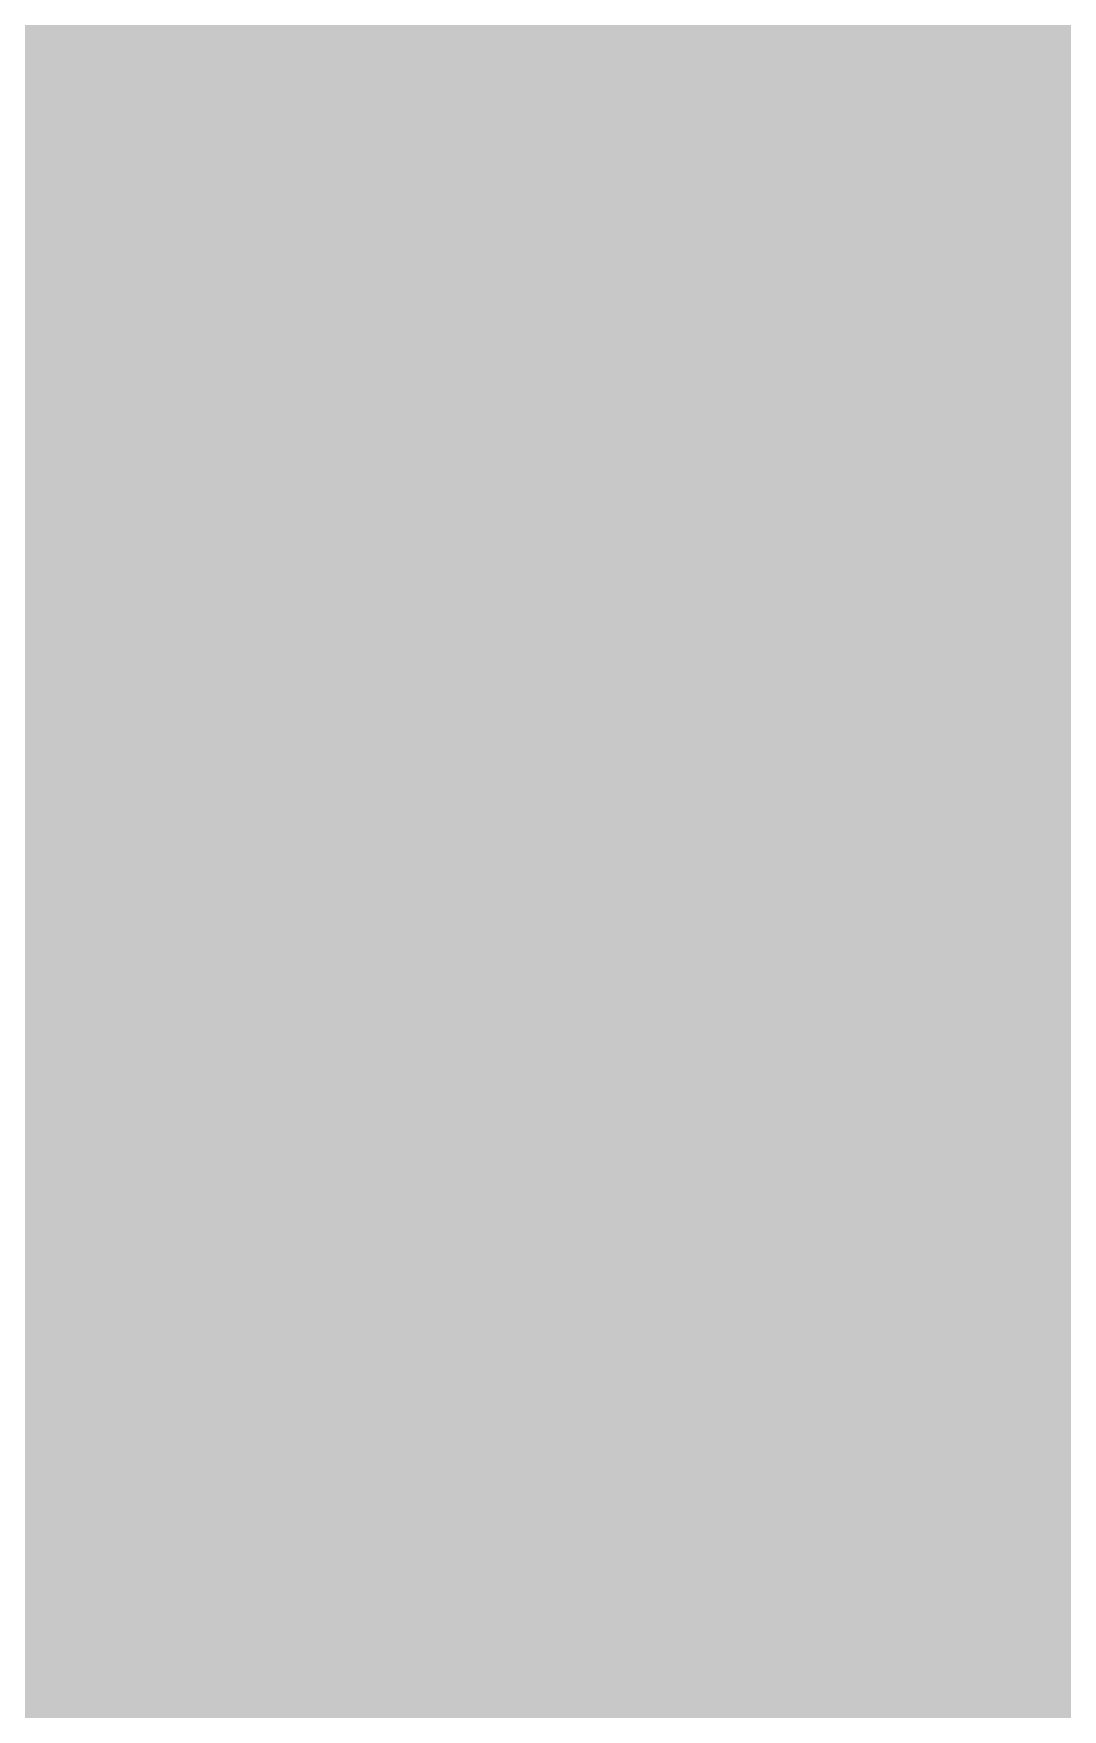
# Model space of a CAD drawing. Header units: millimetres. Extents: x 0 to 318, y 0 to 212.
# Drawn here: x 100.89 to 116.99, y 52.48 to 78.69 of the extents above; entities that cross this region are included whole.
import ezdxf

# ---------------------------------------------------------------- set-up
doc = ezdxf.new("R2010")
doc.units = ezdxf.units.MM

msp = doc.modelspace()

# ---------------------------------------------------------------- hatches: boundary and pattern name
for color, points in [(254, [(14.1633, 0.0536), (13.9878, 0.0533), (13.8125, 0.0559), (13.6373, 0.061), (13.462, 0.0686), (13.2893, 0.0787), (13.114, 0.0914), (12.9413, 0.1041), (12.7686, 0.1219), (12.5959, 0.1397), (12.4231, 0.16), (12.2504, 0.1829), (12.0777, 0.2057), (11.9075, 0.2337), (11.7373, 0.2616), (11.5672, 0.2921), (11.397, 0.3251), (11.2268, 0.3607), (11.0592, 0.3988), (10.8915, 0.4369), (10.7239, 0.4775), (10.5562, 0.5207), (10.3886, 0.5664), (10.2235, 0.6121), (10.0584, 0.6629), (9.8933, 0.7137), (9.7307, 0.7671), (9.5682, 0.8204), (9.4056, 0.8788), (9.2431, 0.9373), (9.083, 0.9982), (8.923, 1.0617), (8.763, 1.1252), (8.6055, 1.1938), (8.4455, 1.2624), (8.2906, 1.331), (8.1331, 1.4046), (7.9781, 1.4783), (7.8232, 1.5545), (7.6708, 1.6332), (7.5184, 1.7145), (7.366, 1.7958), (7.2161, 1.8796), (7.0663, 1.966), (6.919, 2.0523), (6.7716, 2.1438), (6.6243, 2.2352), (6.4795, 2.3266), (6.3348, 2.4232), (6.19, 2.5197), (6.0477, 2.6187), (5.908, 2.7178), (5.7683, 2.8194), (5.6286, 2.9235), (5.4915, 3.0302), (5.3543, 3.1369), (5.2197, 3.2461), (5.0851, 3.3579), (4.953, 3.4722), (4.8209, 3.5865), (4.6914, 3.7033), (4.5644, 3.8202), (4.4348, 3.9395), (4.3104, 4.0615), (4.1859, 4.1859), (4.0615, 4.3104), (3.9395, 4.4348), (3.8202, 4.5618), (3.7033, 4.6914), (3.5865, 4.8209), (3.4722, 4.953), (3.3579, 5.0851), (3.2487, 5.2197), (3.1369, 5.3543), (3.0302, 5.4915), (2.9235, 5.6286), (2.8194, 5.7683), (2.7178, 5.908), (2.6187, 6.0477), (2.5197, 6.19), (2.4232, 6.3348), (2.3266, 6.477), (2.2352, 6.6243), (2.1438, 6.7691), (2.0523, 6.9164), (1.966, 7.0663), (1.8796, 7.2161), (1.7958, 7.366), (1.7145, 7.5184), (1.6332, 7.6708), (1.5545, 7.8232), (1.4783, 7.9781), (1.4046, 8.1331), (1.331, 8.2906), (1.2598, 8.4455), (1.1913, 8.603), (1.1252, 8.763), (1.0592, 8.923), (0.9982, 9.083), (0.9373, 9.2431), (0.8763, 9.4056), (0.8204, 9.5682), (0.7645, 9.7307), (0.7112, 9.8933), (0.6604, 10.0584), (0.6121, 10.2235), (0.5639, 10.3911), (0.5207, 10.5562), (0.4775, 10.7239), (0.4343, 10.8915), (0.3962, 11.0592), (0.3607, 11.2268), (0.3251, 11.397), (0.2921, 11.5672), (0.2616, 11.7373), (0.2311, 11.9075), (0.2057, 12.0802), (0.1803, 12.2504), (0.1575, 12.4231), (0.1372, 12.5959), (0.1194, 12.7686), (0.1041, 12.9413), (0.0889, 13.1166), (0.0787, 13.2893), (0.0686, 13.4645), (0.061, 13.6373), (0.0559, 13.8125), (0.0508, 13.9878), (0.0508, 14.163), (0.0522, 197.6092), (0.0508, 197.7822), (0.0559, 197.9574), (0.061, 198.1327), (0.0686, 198.308), (0.0787, 198.4807), (0.0889, 198.6559), (0.1041, 198.8287), (0.1194, 199.0014), (0.1372, 199.1741), (0.1575, 199.3468), (0.1803, 199.5195), (0.2057, 199.6923), (0.2311, 199.8624), (0.2616, 200.0326), (0.2921, 200.2028), (0.3251, 200.373), (0.3607, 200.5432), (0.3962, 200.7108), (0.4343, 200.8784), (0.4775, 201.0461), (0.5207, 201.2137), (0.5639, 201.3814), (0.6121, 201.5465), (0.6604, 201.7116), (0.7112, 201.8767), (0.7645, 202.0392), (0.8204, 202.2018), (0.8763, 202.3643), (0.9373, 202.5269), (0.9982, 202.6869), (1.0592, 202.8469), (1.1252, 203.007), (1.1913, 203.1644), (1.2598, 203.3245), (1.331, 203.4794), (1.4046, 203.6369), (1.4783, 203.7918), (1.5545, 203.9468), (1.6332, 204.0992), (1.7145, 204.2516), (1.7958, 204.404), (1.8796, 204.5538), (1.966, 204.7037), (2.0523, 204.851), (2.1438, 204.9983), (2.2352, 205.1456), (2.3266, 205.2904), (2.4232, 205.4352), (2.5197, 205.58), (2.6187, 205.7222), (2.7178, 205.8619), (2.8194, 206.0016), (2.9235, 206.1413), (3.0302, 206.2785), (3.1369, 206.4156), (3.2487, 206.5503), (3.3579, 206.6849), (3.4722, 206.817), (3.5865, 206.949), (3.7033, 207.0786), (3.8202, 207.2056), (3.9395, 207.3351), (4.0615, 207.4596), (4.1859, 207.584), (4.3104, 207.7085), (4.4348, 207.8304), (4.5644, 207.9498), (4.6914, 208.0666), (4.8209, 208.1835), (4.953, 208.2978), (5.0851, 208.4121), (5.2197, 208.5213), (5.3543, 208.6331), (5.4915, 208.7397), (5.6286, 208.8464), (5.7683, 208.9506), (5.908, 209.0522), (6.0477, 209.1512), (6.19, 209.2503), (6.3348, 209.3468), (6.4795, 209.4433), (6.6243, 209.5348), (6.7716, 209.6262), (6.919, 209.7176), (7.0663, 209.804), (7.2161, 209.8904), (7.366, 209.9742), (7.5184, 210.0555), (7.6708, 210.1367), (7.8232, 210.2155), (7.9781, 210.2917), (8.1331, 210.3653), (8.2906, 210.439), (8.4455, 210.5101), (8.6055, 210.5787), (8.763, 210.6447), (8.923, 210.7108), (9.083, 210.7717), (9.2431, 210.8327), (9.4056, 210.8937), (9.5682, 210.9495), (9.7307, 211.0054), (9.8933, 211.0588), (10.0584, 211.1096), (10.2235, 211.1578), (10.3886, 211.2061), (10.5562, 211.2493), (10.7239, 211.2924), (10.8915, 211.3356), (11.0592, 211.3737), (11.2268, 211.4093), (11.397, 211.4448), (11.5672, 211.4779), (11.7373, 211.5083), (11.9075, 211.5388), (12.0777, 211.5642), (12.2504, 211.5896), (12.4231, 211.6125), (12.5959, 211.6328), (12.7686, 211.6506), (12.9413, 211.6658), (13.114, 211.6811), (13.2893, 211.6912), (13.462, 211.7014), (13.6373, 211.709), (13.8125, 211.7141), (13.9878, 211.7192), (14.163, 211.7192), (303.4411, 211.7203), (303.6164, 211.7192), (303.7891, 211.7141), (303.9643, 211.709), (304.1396, 211.7014), (304.3149, 211.6912), (304.4876, 211.6811), (304.6603, 211.6658), (304.8356, 211.6506), (305.0083, 211.6328), (305.181, 211.6125), (305.3512, 211.5896), (305.5239, 211.5642), (305.6941, 211.5388), (305.8668, 211.5083), (306.037, 211.4779), (306.2072, 211.4448), (306.3748, 211.4093), (306.545, 211.3737), (306.7126, 211.3356), (306.8803, 211.2924), (307.0479, 211.2493), (307.213, 211.2061), (307.3781, 211.1578), (307.5432, 211.1096), (307.7083, 211.0588), (307.8734, 211.0054), (308.036, 210.9495), (308.1985, 210.8937), (308.3611, 210.8327), (308.5211, 210.7717), (308.6811, 210.7108), (308.8411, 210.6447), (308.9986, 210.5787), (309.1561, 210.5101), (309.3136, 210.439), (309.4711, 210.3653), (309.626, 210.2917), (309.7784, 210.2155), (309.9333, 210.1367), (310.0857, 210.0555), (310.2381, 209.9742), (310.388, 209.8904), (310.5379, 209.804), (310.6852, 209.7176), (310.8325, 209.6262), (310.9798, 209.5348), (311.1246, 209.4433), (311.2694, 209.3468), (311.4116, 209.2503), (311.5539, 209.1512), (311.6961, 209.0522), (311.8358, 208.9506), (311.9755, 208.8464), (312.1127, 208.7397), (312.2473, 208.6331), (312.3844, 208.5213), (312.5165, 208.4121), (312.6511, 208.2978), (312.7807, 208.1835), (312.9128, 208.0666), (313.0398, 207.9498), (313.1668, 207.8304), (313.2938, 207.7085), (313.4182, 207.584), (313.5427, 207.4596), (313.6621, 207.3351), (313.784, 207.2056), (313.9008, 207.0786), (314.0177, 206.949), (314.132, 206.817), (314.2463, 206.6849), (314.3555, 206.5503), (314.4647, 206.4156), (314.5739, 206.2785), (314.6781, 206.1413), (314.7822, 206.0016), (314.8863, 205.8619), (314.9854, 205.7222), (315.0845, 205.58), (315.181, 205.4352), (315.275, 205.2904), (315.3689, 205.1456), (315.4604, 204.9983), (315.5493, 204.851), (315.6382, 204.7037), (315.7245, 204.5538), (315.8084, 204.404), (315.8896, 204.2516), (315.9684, 204.0992), (316.0471, 203.9468), (316.1233, 203.7918), (316.1995, 203.6369), (316.2706, 203.4794), (316.3418, 203.3245), (316.4103, 203.1644), (316.4764, 203.007), (316.5424, 202.8469), (316.6059, 202.6869), (316.6669, 202.5269), (316.7253, 202.3643), (316.7812, 202.2018), (316.8371, 202.0392), (316.8904, 201.8767), (316.9412, 201.7116), (316.9895, 201.5465), (317.0377, 201.3814), (317.0834, 201.2137), (317.1266, 201.0461), (317.1673, 200.8784), (317.2054, 200.7108), (317.2435, 200.5432), (317.2765, 200.373), (317.3095, 200.2028), (317.34, 200.0326), (317.3705, 199.8624), (317.3959, 199.6923), (317.4213, 199.5195), (317.4441, 199.3468), (317.4644, 199.1741), (317.4822, 199.0014), (317.4975, 198.8287), (317.5127, 198.6559), (317.5229, 198.4807), (317.533, 198.308), (317.5406, 198.1327), (317.5457, 197.9574), (317.5508, 197.7822), (317.5508, 197.6069), (317.5522, 14.1647), (317.5508, 13.9878), (317.5457, 13.8125), (317.5406, 13.6373), (317.533, 13.4645), (317.5229, 13.2893), (317.5127, 13.1166), (317.4975, 12.9413), (317.4822, 12.7686), (317.4644, 12.5959), (317.4441, 12.4231), (317.4213, 12.2504), (317.3959, 12.0802), (317.3705, 11.9075), (317.34, 11.7373), (317.3095, 11.5672), (317.2765, 11.397), (317.2435, 11.2268), (317.2054, 11.0592), (317.1673, 10.8915), (317.1266, 10.7239), (317.0834, 10.5562), (317.0377, 10.3911), (316.9895, 10.2235), (316.9412, 10.0584), (316.8904, 9.8933), (316.8371, 9.7307), (316.7812, 9.5682), (316.7253, 9.4056), (316.6669, 9.2431), (316.6059, 9.083), (316.5424, 8.923), (316.4764, 8.763), (316.4103, 8.603), (316.3418, 8.4455), (316.2706, 8.2906), (316.1995, 8.1331), (316.1233, 7.9781), (316.0471, 7.8232), (315.9684, 7.6708), (315.8896, 7.5184), (315.8084, 7.366), (315.7245, 7.2161), (315.6382, 7.0663), (315.5493, 6.9164), (315.4604, 6.7691), (315.3689, 6.6243), (315.275, 6.477), (315.181, 6.3348), (315.0845, 6.19), (314.9854, 6.0477), (314.8863, 5.908), (314.7822, 5.7683), (314.6781, 5.6286), (314.5739, 5.4915), (314.4647, 5.3543), (314.3555, 5.2197), (314.2463, 5.0851), (314.132, 4.953), (314.0177, 4.8209), (313.9008, 4.6914), (313.784, 4.5618), (313.6621, 4.4348), (313.5427, 4.3104), (313.4182, 4.1859), (313.2938, 4.0615), (313.1668, 3.9395), (313.0398, 3.8202), (312.9128, 3.7033), (312.7807, 3.5865), (312.6511, 3.4722), (312.5165, 3.3579), (312.3844, 3.2461), (312.2473, 3.1369), (312.1127, 3.0302), (311.9755, 2.9235), (311.8358, 2.8194), (311.6961, 2.7178), (311.5539, 2.6187), (311.4116, 2.5197), (311.2694, 2.4232), (311.1246, 2.3266), (310.9798, 2.2352), (310.8325, 2.1438), (310.6852, 2.0523), (310.5379, 1.966), (310.388, 1.8796), (310.2381, 1.7958), (310.0857, 1.7145), (309.9333, 1.6332), (309.7784, 1.5545), (309.626, 1.4783), (309.4711, 1.4046), (309.3136, 1.331), (309.1561, 1.2624), (308.9986, 1.1938), (308.8411, 1.1252), (308.6811, 1.0617), (308.5211, 0.9982), (308.3611, 0.9373), (308.1985, 0.8788), (308.036, 0.8204), (307.8734, 0.7671), (307.7083, 0.7137), (307.5432, 0.6629), (307.3781, 0.6121), (307.213, 0.5664), (307.0479, 0.5207), (306.8803, 0.4775), (306.7126, 0.4369), (306.545, 0.3988), (306.3748, 0.3607), (306.2072, 0.3251), (306.037, 0.2921), (305.8668, 0.2616), (305.6941, 0.2337), (305.5239, 0.2057), (305.3512, 0.1829), (305.181, 0.16), (305.0083, 0.1397), (304.8356, 0.1219), (304.6603, 0.1041), (304.4876, 0.0914), (304.3149, 0.0787), (304.1396, 0.0686), (303.9643, 0.061), (303.7891, 0.0559), (303.6164, 0.0533), (303.4411, 0.0533)]), (144, [(14.1633, 5.3453), (13.9344, 5.3467), (13.7084, 5.3543), (13.4849, 5.3696), (13.2613, 5.3899), (13.0378, 5.4153), (12.8194, 5.4458), (12.6009, 5.4813), (12.385, 5.522), (12.1717, 5.5702), (11.9583, 5.621), (11.7475, 5.6794), (11.5392, 5.7404), (11.3335, 5.8064), (11.1303, 5.8801), (10.9296, 5.9563), (10.729, 6.0376), (10.5334, 6.1239), (10.3378, 6.2128), (10.1473, 6.3094), (9.9593, 6.4084), (9.7714, 6.5126), (9.5885, 6.6218), (9.4082, 6.7335), (9.2304, 6.8504), (9.0576, 6.9698), (8.8849, 7.0968), (8.7173, 7.2238), (8.5522, 7.3584), (8.3896, 7.4955), (8.2321, 7.6352), (8.0772, 7.78), (7.9273, 7.9273), (7.7775, 8.0772), (7.6352, 8.2321), (7.493, 8.3922), (7.3558, 8.5522), (7.2238, 8.7173), (7.0942, 8.8875), (6.9698, 9.0576), (6.8504, 9.2329), (6.7335, 9.4107), (6.6192, 9.591), (6.5126, 9.7739), (6.4084, 9.9593), (6.3068, 10.1473), (6.2128, 10.3403), (6.1214, 10.5334), (6.035, 10.7315), (5.9538, 10.9296), (5.8776, 11.1303), (5.8064, 11.3335), (5.7404, 11.5418), (5.6769, 11.75), (5.621, 11.9583), (5.5677, 12.1717), (5.522, 12.385), (5.4813, 12.6009), (5.4432, 12.8194), (5.4127, 13.0404), (5.3873, 13.2613), (5.3696, 13.4849), (5.3543, 13.7084), (5.3467, 13.937), (5.3416, 14.163), (5.3439, 197.6092), (5.3467, 197.8355), (5.3543, 198.0616), (5.3696, 198.2851), (5.3873, 198.5086), (5.4127, 198.7321), (5.4432, 198.9506), (5.4813, 199.169), (5.522, 199.3849), (5.5677, 199.5983), (5.621, 199.8116), (5.6769, 200.0225), (5.7404, 200.2307), (5.8064, 200.4365), (5.8776, 200.6397), (5.9538, 200.8403), (6.035, 201.041), (6.1214, 201.2366), (6.2128, 201.4322), (6.3068, 201.6227), (6.4084, 201.8106), (6.5126, 201.9986), (6.6192, 202.1815), (6.7335, 202.3618), (6.8504, 202.5396), (6.9698, 202.7123), (7.0942, 202.885), (7.2238, 203.0527), (7.3558, 203.2178), (7.493, 203.3803), (7.6352, 203.5378), (7.7775, 203.6928), (7.9273, 203.8426), (8.0772, 203.9925), (8.2321, 204.1347), (8.3896, 204.277), (8.5522, 204.4141), (8.7173, 204.5462), (8.8849, 204.6757), (9.0576, 204.8002), (9.2304, 204.9196), (9.4082, 205.0364), (9.5885, 205.1507), (9.7714, 205.2574), (9.9593, 205.3615), (10.1473, 205.4631), (10.3378, 205.5571), (10.5334, 205.6486), (10.729, 205.7349), (10.9296, 205.8162), (11.1303, 205.8924), (11.3335, 205.9635), (11.5392, 206.0296), (11.7475, 206.0931), (11.9583, 206.1489), (12.1717, 206.2023), (12.385, 206.248), (12.6009, 206.2886), (12.8194, 206.3267), (13.0378, 206.3572), (13.2613, 206.3826), (13.4849, 206.4004), (13.7084, 206.4156), (13.9344, 206.4233), (14.163, 206.4283), (303.4411, 206.4286), (303.6672, 206.4233), (303.8932, 206.4156), (304.1193, 206.4004), (304.3428, 206.3826), (304.5638, 206.3572), (304.7822, 206.3267), (305.0007, 206.2886), (305.2166, 206.248), (305.4325, 206.2023), (305.6433, 206.1489), (305.8541, 206.0931), (306.0624, 206.0296), (306.2681, 205.9635), (306.4713, 205.8924), (306.6745, 205.8162), (306.8726, 205.7349), (307.0708, 205.6486), (307.2638, 205.5571), (307.4543, 205.4631), (307.6448, 205.3615), (307.8302, 205.2574), (308.0131, 205.1507), (308.1934, 205.0364), (308.3712, 204.9196), (308.5465, 204.8002), (308.7167, 204.6757), (308.8843, 204.5462), (309.0494, 204.4141), (309.212, 204.277), (309.3695, 204.1347), (309.5244, 203.9925), (309.6768, 203.8426), (309.8241, 203.6928), (309.9689, 203.5378), (310.1086, 203.3803), (310.2458, 203.2178), (310.3778, 203.0527), (310.5074, 202.885), (310.6318, 202.7123), (310.7538, 202.5396), (310.8706, 202.3618), (310.9824, 202.1815), (311.0916, 201.9986), (311.1957, 201.8106), (311.2948, 201.6227), (311.3888, 201.4322), (311.4802, 201.2366), (311.5666, 201.041), (311.6478, 200.8403), (311.724, 200.6397), (311.7952, 200.4365), (311.8637, 200.2307), (311.9247, 200.0225), (311.9806, 199.8116), (312.0339, 199.5983), (312.0796, 199.3849), (312.1203, 199.169), (312.1584, 198.9506), (312.1889, 198.7321), (312.2143, 198.5086), (312.2346, 198.2851), (312.2473, 198.0616), (312.2574, 197.8355), (312.26, 197.6069), (312.2605, 14.1647), (312.2574, 13.937), (312.2473, 13.7084), (312.2346, 13.4849), (312.2143, 13.2613), (312.1889, 13.0404), (312.1584, 12.8194), (312.1203, 12.6009), (312.0796, 12.385), (312.0339, 12.1717), (311.9806, 11.9583), (311.9247, 11.75), (311.8637, 11.5418), (311.7952, 11.3335), (311.724, 11.1303), (311.6478, 10.9296), (311.5666, 10.7315), (311.4802, 10.5334), (311.3888, 10.3403), (311.2948, 10.1473), (311.1957, 9.9593), (311.0916, 9.7739), (310.9824, 9.591), (310.8706, 9.4107), (310.7538, 9.2329), (310.6318, 9.0576), (310.5074, 8.8875), (310.3778, 8.7173), (310.2458, 8.5522), (310.1086, 8.3922), (309.9689, 8.2321), (309.8241, 8.0772), (309.6768, 7.9273), (309.5244, 7.78), (309.3695, 7.6352), (309.212, 7.4955), (309.0494, 7.3584), (308.8843, 7.2238), (308.7167, 7.0968), (308.5465, 6.9698), (308.3712, 6.8504), (308.1934, 6.7335), (308.0131, 6.6218), (307.8302, 6.5126), (307.6448, 6.4084), (307.4543, 6.3094), (307.2638, 6.2128), (307.0708, 6.1239), (306.8726, 6.0376), (306.6745, 5.9563), (306.4713, 5.8801), (306.2681, 5.8064), (306.0624, 5.7404), (305.8541, 5.6794), (305.6433, 5.621), (305.4325, 5.5702), (305.2166, 5.522), (305.0007, 5.4813), (304.7822, 5.4458), (304.5638, 5.4153), (304.3428, 5.3899), (304.1193, 5.3696), (303.8932, 5.3543), (303.6672, 5.3467), (303.4411, 5.3442)])]:
    msp.add_hatch(color=color).paths.add_polyline_path(points)
h = msp.add_hatch(color=254)
edge = h.paths.add_edge_path()
edge.add_line((109.6698, 59.7073), (109.8296, 59.7078))
edge.add_line((109.8296, 59.7078), (109.9896, 59.7129))
edge.add_line((109.9896, 59.7129), (110.1471, 59.7205))
edge.add_line((110.1471, 59.7205), (110.302, 59.7306))
edge.add_line((110.302, 59.7306), (110.457, 59.7433))
edge.add_line((110.457, 59.7433), (110.6094, 59.7611))
edge.add_line((110.6094, 59.7611), (110.7592, 59.7814))
edge.add_line((110.7592, 59.7814), (110.9066, 59.8043))
edge.add_line((110.9066, 59.8043), (111.0513, 59.8322))
edge.add_line((111.0513, 59.8322), (111.1961, 59.8627))
edge.add_line((111.1961, 59.8627), (111.3384, 59.8957))
edge.add_line((111.3384, 59.8957), (111.4781, 59.9338))
edge.add_line((111.4781, 59.9338), (111.6152, 59.9745))
edge.add_line((111.6152, 59.9745), (111.7524, 60.0202))
edge.add_line((111.7524, 60.0202), (111.8845, 60.0685))
edge.add_line((111.8845, 60.0685), (112.0165, 60.1218))
edge.add_line((112.0165, 60.1218), (112.1461, 60.1777))
edge.add_line((112.1461, 60.1777), (112.2731, 60.2386))
edge.add_line((112.2731, 60.2386), (112.3975, 60.3021))
edge.add_line((112.3975, 60.3021), (112.5195, 60.3707))
edge.add_line((112.5195, 60.3707), (112.6414, 60.4444))
edge.add_line((112.6414, 60.4444), (112.7582, 60.5206))
edge.add_line((112.7582, 60.5206), (112.8751, 60.5993))
edge.add_line((112.8751, 60.5993), (112.9868, 60.6857))
edge.add_line((112.9868, 60.6857), (113.0986, 60.7746))
edge.add_line((113.0986, 60.7746), (113.2078, 60.8686))
edge.add_line((113.2078, 60.8686), (113.3119, 60.9676))
edge.add_line((113.3119, 60.9676), (113.4161, 61.0692))
edge.add_line((113.4161, 61.0692), (113.5177, 61.1784))
edge.add_line((113.5177, 61.1784), (113.6167, 61.2902))
edge.add_line((113.6167, 61.2902), (113.7133, 61.407))
edge.add_line((113.7133, 61.407), (113.8072, 61.529))
edge.add_line((113.8072, 61.529), (113.8987, 61.6534))
edge.add_line((113.8987, 61.6534), (113.9876, 61.7855))
edge.add_line((113.9876, 61.7855), (114.0739, 61.9227))
edge.add_line((114.0739, 61.9227), (114.1578, 62.0624))
edge.add_line((114.1578, 62.0624), (114.239, 62.2097))
edge.add_line((114.239, 62.2097), (114.3178, 62.3595))
edge.add_line((114.3178, 62.3595), (114.394, 62.517))
edge.add_line((114.394, 62.517), (114.4651, 62.6796))
edge.add_line((114.4651, 62.6796), (114.5362, 62.8447))
edge.add_line((114.5362, 62.8447), (114.6048, 63.0174))
edge.add_line((114.6048, 63.0174), (114.6683, 63.1952))
edge.add_line((114.6683, 63.1952), (114.7293, 63.3781))
edge.add_line((114.7293, 63.3781), (114.7902, 63.566))
edge.add_line((114.7902, 63.566), (114.8461, 63.7616))
edge.add_line((114.8461, 63.7616), (114.8994, 63.9623))
edge.add_line((114.8994, 63.9623), (114.9502, 64.168))
edge.add_line((114.9502, 64.168), (114.9985, 64.3788))
edge.add_line((114.9985, 64.3788), (115.0417, 64.5947))
edge.add_line((115.0417, 64.5947), (115.0849, 64.8183))
edge.add_line((115.0849, 64.8183), (115.123, 65.0469))
edge.add_line((115.123, 65.0469), (115.1585, 65.2831))
edge.add_line((115.1585, 65.2831), (115.1915, 65.5244))
edge.add_line((115.1915, 65.5244), (115.222, 65.7708))
edge.add_line((115.222, 65.7708), (115.25, 66.0248))
edge.add_line((115.25, 66.0248), (115.2728, 66.2838))
edge.add_line((115.2728, 66.2838), (115.2931, 66.548))
edge.add_line((115.2931, 66.548), (115.3109, 66.8198))
edge.add_line((115.3109, 66.8198), (115.3262, 67.0992))
edge.add_line((115.3262, 67.0992), (115.3363, 67.3837))
edge.add_line((115.3363, 67.3837), (115.3439, 67.6758))
edge.add_line((115.3439, 67.6758), (115.349, 67.9729))
edge.add_line((115.349, 67.9729), (115.3516, 68.2777))
edge.add_line((115.3516, 68.2777), (115.349, 68.5825))
edge.add_line((115.349, 68.5825), (115.3439, 68.8823))
edge.add_line((115.3439, 68.8823), (115.3363, 69.1744))
edge.add_line((115.3363, 69.1744), (115.3262, 69.4588))
edge.add_line((115.3262, 69.4588), (115.3109, 69.7357))
edge.add_line((115.3109, 69.7357), (115.2931, 70.01))
edge.add_line((115.2931, 70.01), (115.2728, 70.2742))
edge.add_line((115.2728, 70.2742), (115.25, 70.5333))
edge.add_line((115.25, 70.5333), (115.222, 70.7873))
edge.add_line((115.222, 70.7873), (115.1915, 71.0336))
edge.add_line((115.1915, 71.0336), (115.1585, 71.2749))
edge.add_line((115.1585, 71.2749), (115.123, 71.5112))
edge.add_line((115.123, 71.5112), (115.0849, 71.7398))
edge.add_line((115.0849, 71.7398), (115.0417, 71.9633))
edge.add_line((115.0417, 71.9633), (114.9985, 72.1792))
edge.add_line((114.9985, 72.1792), (114.9502, 72.39))
edge.add_line((114.9502, 72.39), (114.8994, 72.5957))
edge.add_line((114.8994, 72.5957), (114.8461, 72.7964))
edge.add_line((114.8461, 72.7964), (114.7902, 72.9894))
edge.add_line((114.7902, 72.9894), (114.7293, 73.1799))
edge.add_line((114.7293, 73.1799), (114.6683, 73.3628))
edge.add_line((114.6683, 73.3628), (114.6048, 73.5406))
edge.add_line((114.6048, 73.5406), (114.5362, 73.7133))
edge.add_line((114.5362, 73.7133), (114.4651, 73.8784))
edge.add_line((114.4651, 73.8784), (114.394, 74.041))
edge.add_line((114.394, 74.041), (114.3178, 74.1985))
edge.add_line((114.3178, 74.1985), (114.239, 74.3483))
edge.add_line((114.239, 74.3483), (114.1578, 74.4957))
edge.add_line((114.1578, 74.4957), (114.0739, 74.6354))
edge.add_line((114.0739, 74.6354), (113.9876, 74.7725))
edge.add_line((113.9876, 74.7725), (113.8987, 74.9046))
edge.add_line((113.8987, 74.9046), (113.8072, 75.0291))
edge.add_line((113.8072, 75.0291), (113.7133, 75.151))
edge.add_line((113.7133, 75.151), (113.6167, 75.2678))
edge.add_line((113.6167, 75.2678), (113.5177, 75.3796))
edge.add_line((113.5177, 75.3796), (113.4161, 75.4863))
edge.add_line((113.4161, 75.4863), (113.3119, 75.5904))
edge.add_line((113.3119, 75.5904), (113.2078, 75.6895))
edge.add_line((113.2078, 75.6895), (113.0986, 75.7834))
edge.add_line((113.0986, 75.7834), (112.9868, 75.8723))
edge.add_line((112.9868, 75.8723), (112.8751, 75.9562))
edge.add_line((112.8751, 75.9562), (112.7582, 76.0374))
edge.add_line((112.7582, 76.0374), (112.6414, 76.1136))
edge.add_line((112.6414, 76.1136), (112.5195, 76.1873))
edge.add_line((112.5195, 76.1873), (112.3975, 76.2559))
edge.add_line((112.3975, 76.2559), (112.2731, 76.3194))
edge.add_line((112.2731, 76.3194), (112.1461, 76.3803))
edge.add_line((112.1461, 76.3803), (112.0165, 76.4362))
edge.add_line((112.0165, 76.4362), (111.8845, 76.4896))
edge.add_line((111.8845, 76.4896), (111.7524, 76.5378))
edge.add_line((111.7524, 76.5378), (111.6152, 76.5835))
edge.add_line((111.6152, 76.5835), (111.4781, 76.6242))
edge.add_line((111.4781, 76.6242), (111.3384, 76.6623))
edge.add_line((111.3384, 76.6623), (111.1961, 76.6953))
edge.add_line((111.1961, 76.6953), (111.0513, 76.7258))
edge.add_line((111.0513, 76.7258), (110.9066, 76.7537))
edge.add_line((110.9066, 76.7537), (110.7592, 76.7766))
edge.add_line((110.7592, 76.7766), (110.6094, 76.7969))
edge.add_line((110.6094, 76.7969), (110.457, 76.8147))
edge.add_line((110.457, 76.8147), (110.302, 76.8274))
edge.add_line((110.302, 76.8274), (110.1471, 76.8375))
edge.add_line((110.1471, 76.8375), (109.9896, 76.8452))
edge.add_line((109.9896, 76.8452), (109.8296, 76.8502))
edge.add_line((109.8296, 76.8502), (109.6696, 76.8528))
edge.add_line((109.6696, 76.8528), (109.507, 76.8502))
edge.add_line((109.507, 76.8502), (109.347, 76.8452))
edge.add_line((109.347, 76.8452), (109.1895, 76.8375))
edge.add_line((109.1895, 76.8375), (109.0346, 76.8274))
edge.add_line((109.0346, 76.8274), (108.8796, 76.8147))
edge.add_line((108.8796, 76.8147), (108.7298, 76.7969))
edge.add_line((108.7298, 76.7969), (108.5799, 76.7766))
edge.add_line((108.5799, 76.7766), (108.4301, 76.7537))
edge.add_line((108.4301, 76.7537), (108.2853, 76.7258))
edge.add_line((108.2853, 76.7258), (108.1405, 76.6953))
edge.add_line((108.1405, 76.6953), (107.9983, 76.6623))
edge.add_line((107.9983, 76.6623), (107.8586, 76.6242))
edge.add_line((107.8586, 76.6242), (107.7214, 76.5835))
edge.add_line((107.7214, 76.5835), (107.5868, 76.5378))
edge.add_line((107.5868, 76.5378), (107.4522, 76.4896))
edge.add_line((107.4522, 76.4896), (107.3201, 76.4362))
edge.add_line((107.3201, 76.4362), (107.1905, 76.3803))
edge.add_line((107.1905, 76.3803), (107.0635, 76.3194))
edge.add_line((107.0635, 76.3194), (106.9391, 76.2559))
edge.add_line((106.9391, 76.2559), (106.8172, 76.1873))
edge.add_line((106.8172, 76.1873), (106.6978, 76.1136))
edge.add_line((106.6978, 76.1136), (106.5784, 76.0374))
edge.add_line((106.5784, 76.0374), (106.4641, 75.9562))
edge.add_line((106.4641, 75.9562), (106.3498, 75.8723))
edge.add_line((106.3498, 75.8723), (106.238, 75.7834))
edge.add_line((106.238, 75.7834), (106.1288, 75.6895))
edge.add_line((106.1288, 75.6895), (106.0247, 75.5904))
edge.add_line((106.0247, 75.5904), (105.9205, 75.4863))
edge.add_line((105.9205, 75.4863), (105.8189, 75.3796))
edge.add_line((105.8189, 75.3796), (105.7199, 75.2678))
edge.add_line((105.7199, 75.2678), (105.6234, 75.151))
edge.add_line((105.6234, 75.151), (105.5294, 75.0291))
edge.add_line((105.5294, 75.0291), (105.4379, 74.9046))
edge.add_line((105.4379, 74.9046), (105.349, 74.7725))
edge.add_line((105.349, 74.7725), (105.2627, 74.6354))
edge.add_line((105.2627, 74.6354), (105.1789, 74.4957))
edge.add_line((105.1789, 74.4957), (105.0976, 74.3483))
edge.add_line((105.0976, 74.3483), (105.0188, 74.1985))
edge.add_line((105.0188, 74.1985), (104.9452, 74.041))
edge.add_line((104.9452, 74.041), (104.8715, 73.8784))
edge.add_line((104.8715, 73.8784), (104.8004, 73.7133))
edge.add_line((104.8004, 73.7133), (104.7344, 73.5406))
edge.add_line((104.7344, 73.5406), (104.6683, 73.3628))
edge.add_line((104.6683, 73.3628), (104.6074, 73.1799))
edge.add_line((104.6074, 73.1799), (104.5464, 72.9894))
edge.add_line((104.5464, 72.9894), (104.4905, 72.7964))
edge.add_line((104.4905, 72.7964), (104.4372, 72.5957))
edge.add_line((104.4372, 72.5957), (104.3864, 72.39))
edge.add_line((104.3864, 72.39), (104.3381, 72.1792))
edge.add_line((104.3381, 72.1792), (104.2949, 71.9633))
edge.add_line((104.2949, 71.9633), (104.2518, 71.7398))
edge.add_line((104.2518, 71.7398), (104.2137, 71.5112))
edge.add_line((104.2137, 71.5112), (104.1781, 71.2749))
edge.add_line((104.1781, 71.2749), (104.1451, 71.0336))
edge.add_line((104.1451, 71.0336), (104.1146, 70.7873))
edge.add_line((104.1146, 70.7873), (104.0867, 70.5333))
edge.add_line((104.0867, 70.5333), (104.0638, 70.2742))
edge.add_line((104.0638, 70.2742), (104.0435, 70.01))
edge.add_line((104.0435, 70.01), (104.0257, 69.7357))
edge.add_line((104.0257, 69.7357), (104.0105, 69.4588))
edge.add_line((104.0105, 69.4588), (104.0003, 69.1744))
edge.add_line((104.0003, 69.1744), (103.9927, 68.8823))
edge.add_line((103.9927, 68.8823), (103.9876, 68.5825))
edge.add_line((103.9876, 68.5825), (103.9851, 68.2777))
edge.add_line((103.9851, 68.2777), (103.9876, 67.9882))
edge.add_line((103.9876, 67.9882), (103.9927, 67.7037))
edge.add_line((103.9927, 67.7037), (104.0003, 67.4243))
edge.add_line((104.0003, 67.4243), (104.0105, 67.1525))
edge.add_line((104.0105, 67.1525), (104.0257, 66.8833))
edge.add_line((104.0257, 66.8833), (104.0435, 66.6217))
edge.add_line((104.0435, 66.6217), (104.0638, 66.3651))
edge.add_line((104.0638, 66.3651), (104.0867, 66.1137))
edge.add_line((104.0867, 66.1137), (104.1146, 65.8698))
edge.add_line((104.1146, 65.8698), (104.1451, 65.6285))
edge.add_line((104.1451, 65.6285), (104.1781, 65.3948))
edge.add_line((104.1781, 65.3948), (104.2137, 65.1662))
edge.add_line((104.2137, 65.1662), (104.2518, 64.9402))
edge.add_line((104.2518, 64.9402), (104.2949, 64.7217))
edge.add_line((104.2949, 64.7217), (104.3381, 64.5084))
edge.add_line((104.3381, 64.5084), (104.3864, 64.3001))
edge.add_line((104.3864, 64.3001), (104.4372, 64.0969))
edge.add_line((104.4372, 64.0969), (104.4905, 63.8988))
edge.add_line((104.4905, 63.8988), (104.5464, 63.7057))
edge.add_line((104.5464, 63.7057), (104.6074, 63.5178))
edge.add_line((104.6074, 63.5178), (104.6683, 63.3374))
edge.add_line((104.6683, 63.3374), (104.7344, 63.1596))
edge.add_line((104.7344, 63.1596), (104.8004, 62.9844))
edge.add_line((104.8004, 62.9844), (104.8715, 62.8167))
edge.add_line((104.8715, 62.8167), (104.9452, 62.6542))
edge.add_line((104.9452, 62.6542), (105.0188, 62.4967))
edge.add_line((105.0188, 62.4967), (105.0976, 62.3443))
edge.add_line((105.0976, 62.3443), (105.1789, 62.1944))
edge.add_line((105.1789, 62.1944), (105.2627, 62.0497))
edge.add_line((105.2627, 62.0497), (105.349, 61.9125))
edge.add_line((105.349, 61.9125), (105.4379, 61.7779))
edge.add_line((105.4379, 61.7779), (105.5294, 61.6458))
edge.add_line((105.5294, 61.6458), (105.6234, 61.5213))
edge.add_line((105.6234, 61.5213), (105.7199, 61.402))
edge.add_line((105.7199, 61.402), (105.8189, 61.2851))
edge.add_line((105.8189, 61.2851), (105.9205, 61.1734))
edge.add_line((105.9205, 61.1734), (106.0247, 61.0641))
edge.add_line((106.0247, 61.0641), (106.1288, 60.9625))
edge.add_line((106.1288, 60.9625), (106.238, 60.8635))
edge.add_line((106.238, 60.8635), (106.3498, 60.7695))
edge.add_line((106.3498, 60.7695), (106.4641, 60.6781))
edge.add_line((106.4641, 60.6781), (106.5784, 60.5942))
edge.add_line((106.5784, 60.5942), (106.6978, 60.513))
edge.add_line((106.6978, 60.513), (106.8172, 60.4342))
edge.add_line((106.8172, 60.4342), (106.9391, 60.3606))
edge.add_line((106.9391, 60.3606), (107.0635, 60.292))
edge.add_line((107.0635, 60.292), (107.1905, 60.2259))
edge.add_line((107.1905, 60.2259), (107.3201, 60.165))
edge.add_line((107.3201, 60.165), (107.4522, 60.1091))
edge.add_line((107.4522, 60.1091), (107.5868, 60.0558))
edge.add_line((107.5868, 60.0558), (107.7214, 60.0075))
edge.add_line((107.7214, 60.0075), (107.8586, 59.9618))
edge.add_line((107.8586, 59.9618), (107.9983, 59.9186))
edge.add_line((107.9983, 59.9186), (108.1405, 59.883))
edge.add_line((108.1405, 59.883), (108.2853, 59.8475))
edge.add_line((108.2853, 59.8475), (108.4301, 59.817))
edge.add_line((108.4301, 59.817), (108.5799, 59.7916))
edge.add_line((108.5799, 59.7916), (108.7298, 59.7687))
edge.add_line((108.7298, 59.7687), (108.8796, 59.7484))
edge.add_line((108.8796, 59.7484), (109.0346, 59.7332))
edge.add_line((109.0346, 59.7332), (109.1895, 59.7205))
edge.add_line((109.1895, 59.7205), (109.347, 59.7129))
edge.add_line((109.347, 59.7129), (109.507, 59.7078))
edge.add_line((109.507, 59.7078), (109.6696, 59.7052))
edge = h.paths.add_edge_path(flags=16)
edge.add_line((109.6698, 74.2802), (109.7509, 74.2772))
edge.add_line((109.7509, 74.2772), (109.8321, 74.2747))
edge.add_line((109.8321, 74.2747), (109.9109, 74.2721))
edge.add_line((109.9109, 74.2721), (109.9896, 74.2645))
edge.add_line((109.9896, 74.2645), (110.0658, 74.2569))
edge.add_line((110.0658, 74.2569), (110.142, 74.2467))
edge.add_line((110.142, 74.2467), (110.2157, 74.2366))
edge.add_line((110.2157, 74.2366), (110.2868, 74.2213))
edge.add_line((110.2868, 74.2213), (110.3579, 74.2061))
edge.add_line((110.3579, 74.2061), (110.429, 74.1883))
edge.add_line((110.429, 74.1883), (110.4976, 74.168))
edge.add_line((110.4976, 74.168), (110.5637, 74.1451))
edge.add_line((110.5637, 74.1451), (110.6272, 74.1197))
edge.add_line((110.6272, 74.1197), (110.6932, 74.0918))
edge.add_line((110.6932, 74.0918), (110.7542, 74.0613))
edge.add_line((110.7542, 74.0613), (110.8151, 74.0283))
edge.add_line((110.8151, 74.0283), (110.8761, 73.9927))
edge.add_line((110.8761, 73.9927), (110.932, 73.9572))
edge.add_line((110.932, 73.9572), (110.9904, 73.9165))
edge.add_line((110.9904, 73.9165), (111.0463, 73.8708))
edge.add_line((111.0463, 73.8708), (111.0996, 73.8251))
edge.add_line((111.0996, 73.8251), (111.1529, 73.7768))
edge.add_line((111.1529, 73.7768), (111.2037, 73.7235))
edge.add_line((111.2037, 73.7235), (111.2545, 73.6702))
edge.add_line((111.2545, 73.6702), (111.3028, 73.6117))
edge.add_line((111.3028, 73.6117), (111.3485, 73.5508))
edge.add_line((111.3485, 73.5508), (111.3942, 73.4847))
edge.add_line((111.3942, 73.4847), (111.44, 73.4187))
edge.add_line((111.44, 73.4187), (111.4831, 73.3476))
edge.add_line((111.4831, 73.3476), (111.5238, 73.2714))
edge.add_line((111.5238, 73.2714), (111.5644, 73.1926))
edge.add_line((111.5644, 73.1926), (111.6051, 73.1114))
edge.add_line((111.6051, 73.1114), (111.6432, 73.0275))
edge.add_line((111.6432, 73.0275), (111.6787, 72.9386))
edge.add_line((111.6787, 72.9386), (111.7143, 72.8472))
edge.add_line((111.7143, 72.8472), (111.7498, 72.7507))
edge.add_line((111.7498, 72.7507), (111.7829, 72.6491))
edge.add_line((111.7829, 72.6491), (111.8133, 72.5449))
edge.add_line((111.8133, 72.5449), (111.8438, 72.4383))
edge.add_line((111.8438, 72.4383), (111.8743, 72.3265))
edge.add_line((111.8743, 72.3265), (111.9022, 72.2097))
edge.add_line((111.9022, 72.2097), (111.9276, 72.0903))
edge.add_line((111.9276, 72.0903), (111.953, 71.9658))
edge.add_line((111.953, 71.9658), (111.9784, 71.8363))
edge.add_line((111.9784, 71.8363), (112.0013, 71.7042))
edge.add_line((112.0013, 71.7042), (112.0216, 71.567))
edge.add_line((112.0216, 71.567), (112.0419, 71.4248))
edge.add_line((112.0419, 71.4248), (112.0623, 71.28))
edge.add_line((112.0623, 71.28), (112.08, 71.1276))
edge.add_line((112.08, 71.1276), (112.0953, 70.9727))
edge.add_line((112.0953, 70.9727), (112.1105, 70.8127))
edge.add_line((112.1105, 70.8127), (112.1258, 70.6476))
edge.add_line((112.1258, 70.6476), (112.1385, 70.4774))
edge.add_line((112.1385, 70.4774), (112.1512, 70.3047))
edge.add_line((112.1512, 70.3047), (112.1613, 70.1243))
edge.add_line((112.1613, 70.1243), (112.1715, 69.9414))
edge.add_line((112.1715, 69.9414), (112.1816, 69.7509))
edge.add_line((112.1816, 69.7509), (112.1867, 69.5554))
edge.add_line((112.1867, 69.5554), (112.1943, 69.3572))
edge.add_line((112.1943, 69.3572), (112.1994, 69.1515))
edge.add_line((112.1994, 69.1515), (112.202, 68.9407))
edge.add_line((112.202, 68.9407), (112.207, 68.7273))
edge.add_line((112.207, 68.7273), (112.207, 68.5063))
edge.add_line((112.207, 68.5063), (112.207, 68.2777))
edge.add_line((112.207, 68.2777), (112.207, 68.072))
edge.add_line((112.207, 68.072), (112.207, 67.8688))
edge.add_line((112.207, 67.8688), (112.202, 67.6681))
edge.add_line((112.202, 67.6681), (112.1994, 67.4726))
edge.add_line((112.1994, 67.4726), (112.1943, 67.2821))
edge.add_line((112.1943, 67.2821), (112.1867, 67.0966))
edge.add_line((112.1867, 67.0966), (112.1816, 66.9138))
edge.add_line((112.1816, 66.9138), (112.1715, 66.736))
edge.add_line((112.1715, 66.736), (112.1613, 66.5607))
edge.add_line((112.1613, 66.5607), (112.1512, 66.3905))
edge.add_line((112.1512, 66.3905), (112.1385, 66.2254))
edge.add_line((112.1385, 66.2254), (112.1258, 66.0629))
edge.add_line((112.1258, 66.0629), (112.1105, 65.9054))
edge.add_line((112.1105, 65.9054), (112.0953, 65.7504))
edge.add_line((112.0953, 65.7504), (112.08, 65.598))
edge.add_line((112.08, 65.598), (112.0623, 65.4533))
edge.add_line((112.0623, 65.4533), (112.0419, 65.3085))
edge.add_line((112.0419, 65.3085), (112.0216, 65.1713))
edge.add_line((112.0216, 65.1713), (112.0013, 65.0342))
edge.add_line((112.0013, 65.0342), (111.9784, 64.9046))
edge.add_line((111.9784, 64.9046), (111.953, 64.7751))
edge.add_line((111.953, 64.7751), (111.9276, 64.6506))
edge.add_line((111.9276, 64.6506), (111.9022, 64.5312))
edge.add_line((111.9022, 64.5312), (111.8743, 64.4119))
edge.add_line((111.8743, 64.4119), (111.8438, 64.3001))
edge.add_line((111.8438, 64.3001), (111.8133, 64.1883))
edge.add_line((111.8133, 64.1883), (111.7829, 64.0817))
edge.add_line((111.7829, 64.0817), (111.7498, 63.9801))
edge.add_line((111.7498, 63.9801), (111.7143, 63.8785))
edge.add_line((111.7143, 63.8785), (111.6787, 63.7819))
edge.add_line((111.6787, 63.7819), (111.6432, 63.6905))
edge.add_line((111.6432, 63.6905), (111.6051, 63.5991))
edge.add_line((111.6051, 63.5991), (111.5644, 63.5127))
edge.add_line((111.5644, 63.5127), (111.5238, 63.4289))
edge.add_line((111.5238, 63.4289), (111.4831, 63.3501))
edge.add_line((111.4831, 63.3501), (111.44, 63.2739))
edge.add_line((111.44, 63.2739), (111.3942, 63.2003))
edge.add_line((111.3942, 63.2003), (111.3485, 63.1292))
edge.add_line((111.3485, 63.1292), (111.3028, 63.0606))
edge.add_line((111.3028, 63.0606), (111.2545, 62.9971))
edge.add_line((111.2545, 62.9971), (111.2037, 62.9361))
edge.add_line((111.2037, 62.9361), (111.1529, 62.8777))
edge.add_line((111.1529, 62.8777), (111.0996, 62.8218))
edge.add_line((111.0996, 62.8218), (111.0463, 62.7685))
edge.add_line((111.0463, 62.7685), (110.9904, 62.7177))
edge.add_line((110.9904, 62.7177), (110.932, 62.672))
edge.add_line((110.932, 62.672), (110.8761, 62.6288))
edge.add_line((110.8761, 62.6288), (110.8151, 62.5856))
edge.add_line((110.8151, 62.5856), (110.7542, 62.5475))
edge.add_line((110.7542, 62.5475), (110.6932, 62.5119))
edge.add_line((110.6932, 62.5119), (110.6272, 62.4789))
edge.add_line((110.6272, 62.4789), (110.5637, 62.4484))
edge.add_line((110.5637, 62.4484), (110.4976, 62.4205))
edge.add_line((110.4976, 62.4205), (110.429, 62.3951))
edge.add_line((110.429, 62.3951), (110.3579, 62.3722))
edge.add_line((110.3579, 62.3722), (110.2868, 62.3519))
edge.add_line((110.2868, 62.3519), (110.2157, 62.3341))
edge.add_line((110.2157, 62.3341), (110.142, 62.3189))
edge.add_line((110.142, 62.3189), (110.0658, 62.3062))
edge.add_line((110.0658, 62.3062), (109.9896, 62.296))
edge.add_line((109.9896, 62.296), (109.9109, 62.2884))
edge.add_line((109.9109, 62.2884), (109.8321, 62.2833))
edge.add_line((109.8321, 62.2833), (109.7509, 62.2808))
edge.add_line((109.7509, 62.2808), (109.6696, 62.2783))
edge.add_line((109.6696, 62.2783), (109.5858, 62.2808))
edge.add_line((109.5858, 62.2808), (109.5045, 62.2833))
edge.add_line((109.5045, 62.2833), (109.4257, 62.2884))
edge.add_line((109.4257, 62.2884), (109.347, 62.296))
edge.add_line((109.347, 62.296), (109.2708, 62.3062))
edge.add_line((109.2708, 62.3062), (109.1946, 62.3189))
edge.add_line((109.1946, 62.3189), (109.1209, 62.3341))
edge.add_line((109.1209, 62.3341), (109.0498, 62.3519))
edge.add_line((109.0498, 62.3519), (108.9787, 62.3722))
edge.add_line((108.9787, 62.3722), (108.9076, 62.3951))
edge.add_line((108.9076, 62.3951), (108.8415, 62.4205))
edge.add_line((108.8415, 62.4205), (108.773, 62.4484))
edge.add_line((108.773, 62.4484), (108.7095, 62.4789))
edge.add_line((108.7095, 62.4789), (108.646, 62.5119))
edge.add_line((108.646, 62.5119), (108.5825, 62.5475))
edge.add_line((108.5825, 62.5475), (108.5215, 62.5856))
edge.add_line((108.5215, 62.5856), (108.4631, 62.6288))
edge.add_line((108.4631, 62.6288), (108.4047, 62.672))
edge.add_line((108.4047, 62.672), (108.3462, 62.7177))
edge.add_line((108.3462, 62.7177), (108.2929, 62.7685))
edge.add_line((108.2929, 62.7685), (108.237, 62.8218))
edge.add_line((108.237, 62.8218), (108.1862, 62.8777))
edge.add_line((108.1862, 62.8777), (108.1329, 62.9361))
edge.add_line((108.1329, 62.9361), (108.0846, 62.9971))
edge.add_line((108.0846, 62.9971), (108.0364, 63.0606))
edge.add_line((108.0364, 63.0606), (107.9881, 63.1292))
edge.add_line((107.9881, 63.1292), (107.9424, 63.2003))
edge.add_line((107.9424, 63.2003), (107.8967, 63.2739))
edge.add_line((107.8967, 63.2739), (107.8535, 63.3501))
edge.add_line((107.8535, 63.3501), (107.8128, 63.4289))
edge.add_line((107.8128, 63.4289), (107.7722, 63.5127))
edge.add_line((107.7722, 63.5127), (107.7316, 63.5991))
edge.add_line((107.7316, 63.5991), (107.6935, 63.6905))
edge.add_line((107.6935, 63.6905), (107.6579, 63.7819))
edge.add_line((107.6579, 63.7819), (107.6223, 63.8785))
edge.add_line((107.6223, 63.8785), (107.5868, 63.9801))
edge.add_line((107.5868, 63.9801), (107.5538, 64.0817))
edge.add_line((107.5538, 64.0817), (107.5233, 64.1883))
edge.add_line((107.5233, 64.1883), (107.4928, 64.3001))
edge.add_line((107.4928, 64.3001), (107.4649, 64.4119))
edge.add_line((107.4649, 64.4119), (107.4369, 64.5312))
edge.add_line((107.4369, 64.5312), (107.409, 64.6506))
edge.add_line((107.409, 64.6506), (107.3836, 64.7751))
edge.add_line((107.3836, 64.7751), (107.3607, 64.9046))
edge.add_line((107.3607, 64.9046), (107.3379, 65.0342))
edge.add_line((107.3379, 65.0342), (107.315, 65.1713))
edge.add_line((107.315, 65.1713), (107.2947, 65.3085))
edge.add_line((107.2947, 65.3085), (107.2769, 65.4533))
edge.add_line((107.2769, 65.4533), (107.2566, 65.598))
edge.add_line((107.2566, 65.598), (107.2413, 65.7504))
edge.add_line((107.2413, 65.7504), (107.2261, 65.9054))
edge.add_line((107.2261, 65.9054), (107.2109, 66.0629))
edge.add_line((107.2109, 66.0629), (107.1982, 66.2254))
edge.add_line((107.1982, 66.2254), (107.1855, 66.3905))
edge.add_line((107.1855, 66.3905), (107.1753, 66.5607))
edge.add_line((107.1753, 66.5607), (107.1651, 66.736))
edge.add_line((107.1651, 66.736), (107.1575, 66.9138))
edge.add_line((107.1575, 66.9138), (107.1499, 67.0966))
edge.add_line((107.1499, 67.0966), (107.1423, 67.2821))
edge.add_line((107.1423, 67.2821), (107.1372, 67.4726))
edge.add_line((107.1372, 67.4726), (107.1347, 67.6681))
edge.add_line((107.1347, 67.6681), (107.1321, 67.8688))
edge.add_line((107.1321, 67.8688), (107.1296, 68.072))
edge.add_line((107.1296, 68.072), (107.1296, 68.2777))
edge.add_line((107.1296, 68.2777), (107.1296, 68.5063))
edge.add_line((107.1296, 68.5063), (107.1321, 68.7273))
edge.add_line((107.1321, 68.7273), (107.1347, 68.9407))
edge.add_line((107.1347, 68.9407), (107.1372, 69.1515))
edge.add_line((107.1372, 69.1515), (107.1423, 69.3572))
edge.add_line((107.1423, 69.3572), (107.1499, 69.5554))
edge.add_line((107.1499, 69.5554), (107.1575, 69.7509))
edge.add_line((107.1575, 69.7509), (107.1651, 69.9414))
edge.add_line((107.1651, 69.9414), (107.1753, 70.1243))
edge.add_line((107.1753, 70.1243), (107.1855, 70.3047))
edge.add_line((107.1855, 70.3047), (107.1982, 70.4774))
edge.add_line((107.1982, 70.4774), (107.2109, 70.6476))
edge.add_line((107.2109, 70.6476), (107.2261, 70.8127))
edge.add_line((107.2261, 70.8127), (107.2413, 70.9727))
edge.add_line((107.2413, 70.9727), (107.2566, 71.1276))
edge.add_line((107.2566, 71.1276), (107.2769, 71.28))
edge.add_line((107.2769, 71.28), (107.2947, 71.4248))
edge.add_line((107.2947, 71.4248), (107.315, 71.567))
edge.add_line((107.315, 71.567), (107.3379, 71.7042))
edge.add_line((107.3379, 71.7042), (107.3607, 71.8363))
edge.add_line((107.3607, 71.8363), (107.3836, 71.9658))
edge.add_line((107.3836, 71.9658), (107.409, 72.0903))
edge.add_line((107.409, 72.0903), (107.4369, 72.2097))
edge.add_line((107.4369, 72.2097), (107.4649, 72.3265))
edge.add_line((107.4649, 72.3265), (107.4928, 72.4383))
edge.add_line((107.4928, 72.4383), (107.5233, 72.5449))
edge.add_line((107.5233, 72.5449), (107.5538, 72.6491))
edge.add_line((107.5538, 72.6491), (107.5868, 72.7507))
edge.add_line((107.5868, 72.7507), (107.6223, 72.8472))
edge.add_line((107.6223, 72.8472), (107.6579, 72.9386))
edge.add_line((107.6579, 72.9386), (107.6935, 73.0275))
edge.add_line((107.6935, 73.0275), (107.7316, 73.1114))
edge.add_line((107.7316, 73.1114), (107.7722, 73.1926))
edge.add_line((107.7722, 73.1926), (107.8128, 73.2714))
edge.add_line((107.8128, 73.2714), (107.8535, 73.3476))
edge.add_line((107.8535, 73.3476), (107.8967, 73.4187))
edge.add_line((107.8967, 73.4187), (107.9424, 73.4847))
edge.add_line((107.9424, 73.4847), (107.9881, 73.5508))
edge.add_line((107.9881, 73.5508), (108.0364, 73.6117))
edge.add_line((108.0364, 73.6117), (108.0846, 73.6702))
edge.add_line((108.0846, 73.6702), (108.1329, 73.7235))
edge.add_line((108.1329, 73.7235), (108.1862, 73.7768))
edge.add_line((108.1862, 73.7768), (108.237, 73.8251))
edge.add_line((108.237, 73.8251), (108.2929, 73.8708))
edge.add_line((108.2929, 73.8708), (108.3462, 73.9165))
edge.add_line((108.3462, 73.9165), (108.4047, 73.9572))
edge.add_line((108.4047, 73.9572), (108.4631, 73.9927))
edge.add_line((108.4631, 73.9927), (108.5215, 74.0283))
edge.add_line((108.5215, 74.0283), (108.5825, 74.0613))
edge.add_line((108.5825, 74.0613), (108.646, 74.0918))
edge.add_line((108.646, 74.0918), (108.7095, 74.1197))
edge.add_line((108.7095, 74.1197), (108.773, 74.1451))
edge.add_line((108.773, 74.1451), (108.8415, 74.168))
edge.add_line((108.8415, 74.168), (108.9076, 74.1883))
edge.add_line((108.9076, 74.1883), (108.9787, 74.2061))
edge.add_line((108.9787, 74.2061), (109.0498, 74.2213))
edge.add_line((109.0498, 74.2213), (109.1209, 74.2366))
edge.add_line((109.1209, 74.2366), (109.1946, 74.2467))
edge.add_line((109.1946, 74.2467), (109.2708, 74.2569))
edge.add_line((109.2708, 74.2569), (109.347, 74.2645))
edge.add_line((109.347, 74.2645), (109.4257, 74.2721))
edge.add_line((109.4257, 74.2721), (109.5045, 74.2747))
edge.add_line((109.5045, 74.2747), (109.5858, 74.2772))
edge.add_line((109.5858, 74.2772), (109.6696, 74.2798))

doc.saveas('drawing.dxf')
